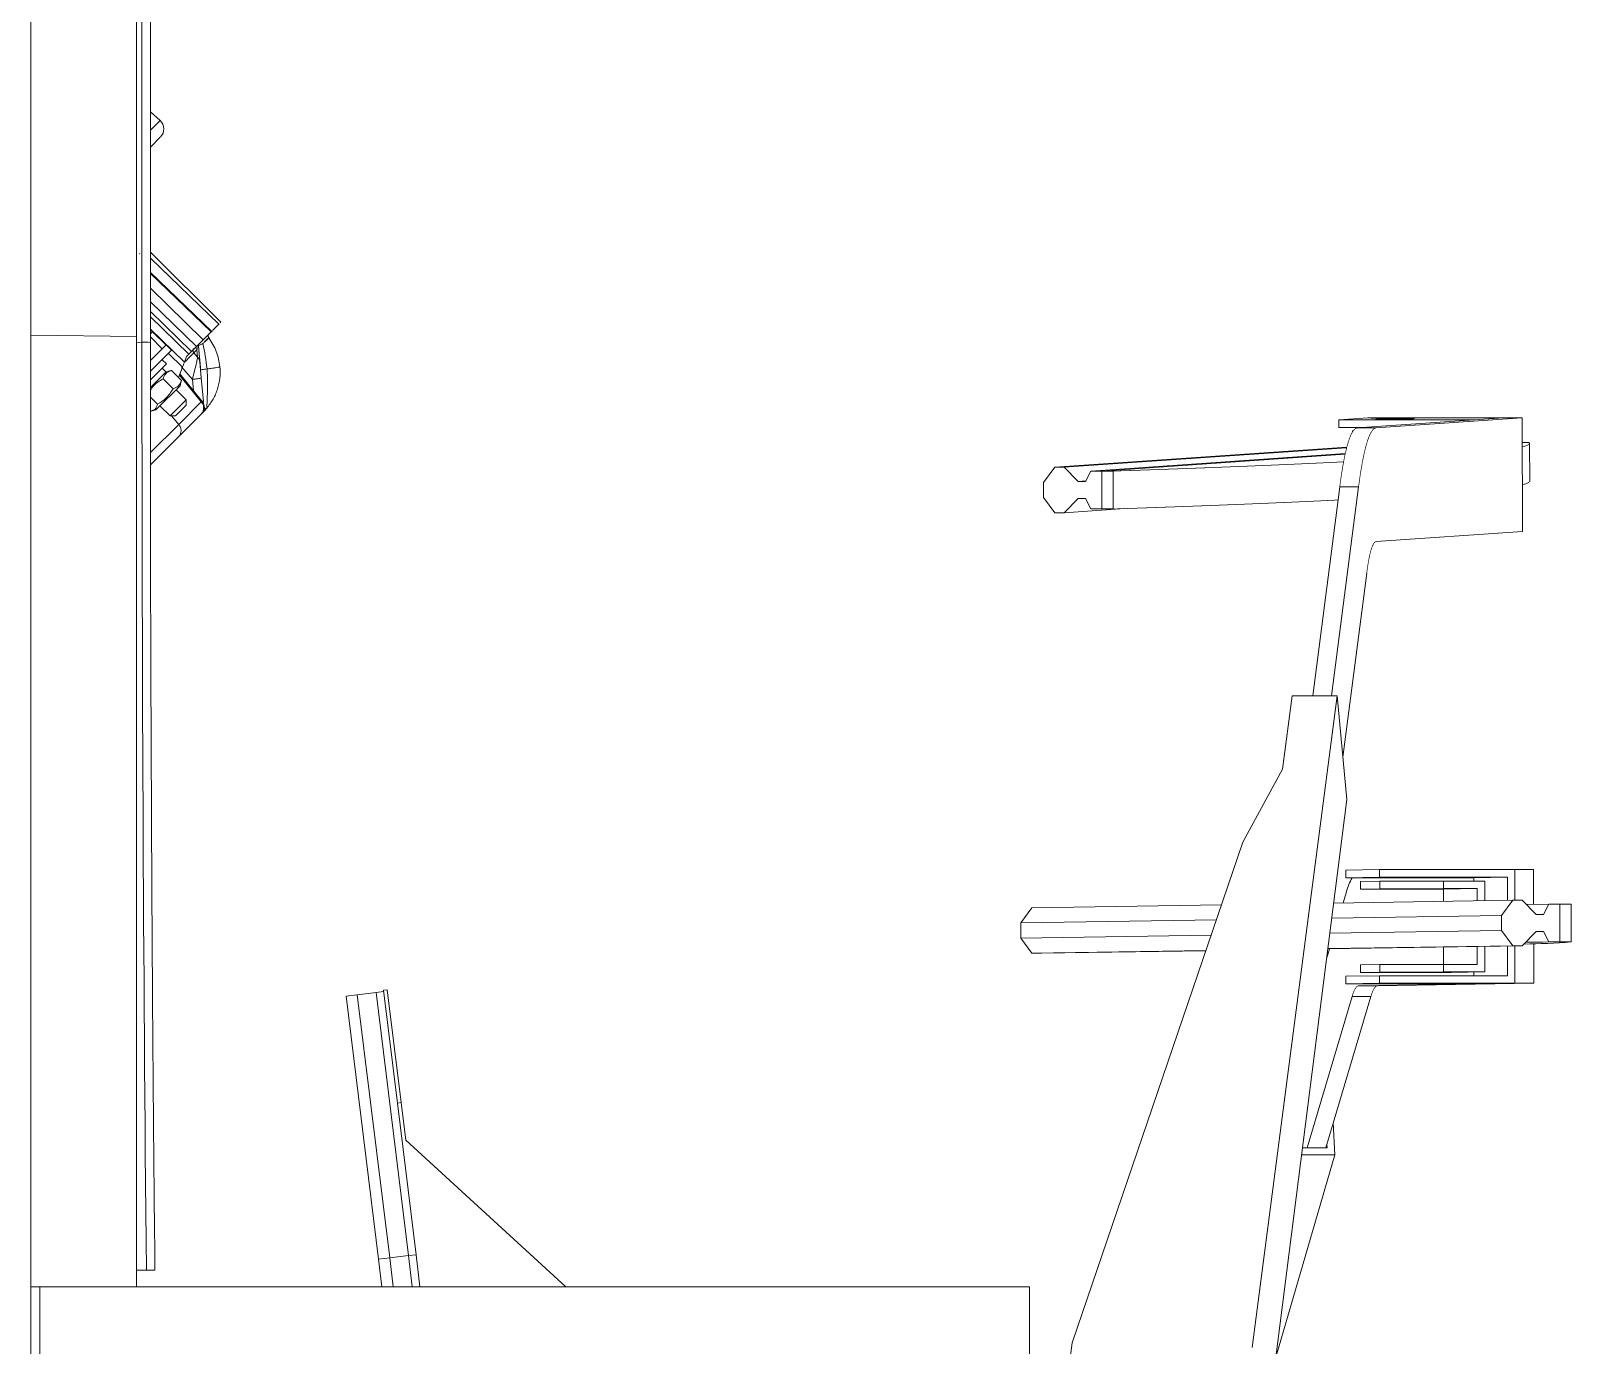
# Model space of a CAD drawing. Header units: millimetres. Extents: x -16985 to -606, y 2122 to 9380.
# Drawn here: x -7392.4 to -6986, y 5810.8 to 6157.6 of the extents above; entities that cross this region are included whole.
import ezdxf

# ---------------------------------------------------------------- set-up
doc = ezdxf.new("R2010")
doc.units = ezdxf.units.MM
doc.linetypes.add('K5LT32768', pattern=[0])
doc.linetypes.add('K5LT_THIN', pattern=[0])

msp = doc.modelspace()

# ---------------------------------------------------------------- linework, layer by layer
at = {"color": 7, "linetype": 'K5LT_THIN', "lineweight": 18}
for p, q in [((-7364.4572185063, 6076.9933748157), (-7364.4572185063, 6967.1922746922)), ((-7362.9282289463, 6967.3501385162), (-7363.0363685773, 6075.5070660328)), ((-7360.8168711293, 6075.3799201872), (-7360.7086882946, 6967.5792997768)), ((-7392.3542085711, 5802.5397469432), (-7392.3542085711, 6964.1691766822)), ((-7358.2454088278, 6133.9603170622), (-7360.8094880759, 6136.2690223186)), ((-7358.3039446055, 6133.9017812551), (-7358.2882445069, 6133.9174813743)), ((-7358.183588712416, 6129.55745383356), (-7360.810620419479, 6126.930422126501)), ((-7363.573701927, 6098.8359368301), (-7363.6949375901, 6098.8003451016)), ((-7360.511619729, 6098.936757193213), (-7360.814033142843, 6098.785202272336)), ((-7342.2465131537, 6080.7235482356), (-7360.4866615303, 6098.9636966121)), ((-7344.5483122273, 6078.1919723381), (-7360.8146330374, 6093.8377860018)), ((-7344.4192407519, 6078.5508206374), (-7342.7536675445, 6080.2163938448)), ((-7342.6174083263, 6080.1344764051), (-7342.7412971668, 6080.2539902309)), ((-7342.370113739, 6080.5999476503), (-7342.2465131537, 6080.7235482356)), ((-7364.4572185063, 6076.9933748157), (-7364.4572185063, 5826.1868339749)), ((-7363.0363686482, 6075.5054288054), (-7363.0363685773, 6075.5070660328)), ((-7360.8166891698, 6076.8805667688), (-7357.6603772433, 6073.7242548423)), ((-7360.8165971942, 6077.6391027033), (-7360.2202563846, 6078.2354435129)), ((-7360.2716098819, 6078.1840900156), (-7360.8164650463, 6078.72894518)), ((-7356.6847224787, 6074.6999096069), (-7360.2202563846, 6078.2354435129)), ((-7348.682084532466, 6074.287976856833), (-7346.859505012741, 6076.110556376559)), ((-7346.8595050127, 6076.1105563766), (-7344.7776306334, 6078.1924307559)), ((-7345.5679731582, 6077.2179396866), (-7345.5704490887, 6077.339732183)), ((-7345.5397005632, 6076.9674419361), (-7345.5702621916, 6077.3398388963)), ((-7345.5416606009, 6077.4456616992), (-7345.5217667558, 6077.5192667824)), ((-7345.521539457, 6076.9676184976), (-7345.3712321868, 6076.6707517048)), ((-7345.4247799132, 6076.6279917768), (-7345.3846078585, 6076.6600707714)), ((-7344.548169186, 6078.1921159798), (-7344.6652912105, 6078.3047701788)), ((-7356.6551805271, 6074.7294515585), (-7360.7840513916, 6070.600580694)), ((-7360.7840513916, 6070.600580694), (-7357.6603772433, 6073.7242548423)), ((-7355.2409669647, 6073.3152379962), (-7360.6535646675, 6067.9026402934)), ((-7356.6551805271, 6074.7294515585), (-7355.2409669647, 6073.3152379962)), ((-7351.321617606, 6071.6484437833), (-7351.830117633, 6070.1962452336)), ((-7351.321617606, 6071.6484437833), (-7350.6878228194, 6072.2822385699)), ((-7350.687822819364, 6072.282238569936), (-7349.983170410553, 6072.986890978748)), ((-7349.9831704105, 6072.9868909788), (-7348.6820845325, 6074.2879768568)), ((-7348.526943692927, 6073.435003680108), (-7349.325433794877, 6072.636513578157)), ((-7348.363969136, 6071.5271540911), (-7349.32543402, 6072.6365133392)), ((-7348.3639691433, 6071.527154085), (-7348.5269437096, 6073.4350036718)), ((-7348.1482068062, 6074.4979196156), (-7348.1509017156, 6074.8092071457)), ((-7347.7545613134, 6070.1768356422), (-7348.1490330071, 6074.5968043011)), ((-7348.1490327899, 6074.5968035891), (-7348.0817327086, 6074.5919880988)), ((-7348.1418071773, 6074.5925404722), (-7348.0256395861, 6073.3698966403)), ((-7346.9622460756, 6075.0873072928), (-7346.8276993, 6075.2250723677)), ((-7356.6557160169, 6067.6578482569), (-7360.7944511102, 6063.5191131636)), ((-7360.7905206394, 6065.5029426217), (-7356.5850053388, 6069.7084579223)), ((-7360.7855271464, 6067.7706778145), (-7360.6535646675, 6067.9026402934)), ((-7356.5850053388, 6069.7084579223), (-7357.7163761887, 6070.8398287722)), ((-7356.691071356, 6067.6224929178), (-7357.6810208496, 6068.6124424114)), ((-7355.4238747338, 6067.9879191339), (-7356.6557160169, 6067.6578482569)), ((-7355.4166198033, 6067.9511261916), (-7355.2414557191, 6068.0322979609)), ((-7352.6043110557, 6065.3951532698), (-7355.2414557191, 6068.0322979609)), ((-7353.3955729232, 6066.1864151415), (-7352.3133199572, 6068.8920996726)), ((-7347.384423061783, 6066.029517856221), (-7347.754561313376, 6070.176835642173)), ((-7342.4516328992, 6069.031030888), (-7342.5438654519, 6068.9808324835)), ((-7358.9995452048, 6057.9601085446), (-7352.9787607547, 6063.9808929947)), ((-7354.8364287226, 6063.1630356205), (-7357.4735733911, 6065.800180289)), ((-7347.1023619458, 6059.8342295421), (-7353.0377897135, 6067.0808903907)), ((-7352.9787607547, 6063.9808929947), (-7352.6486898777, 6065.2127342778)), ((-7352.6854828138, 6065.2199892024), (-7352.6043110606, 6065.3951532471)), ((-7346.8316182888, 6059.8354618312), (-7347.3844230618, 6066.0295178563)), ((-7358.9127641995, 6059.086700126), (-7360.789077257, 6060.9630131224)), ((-7355.5950558451, 6055.9905863673), (-7351.352415158, 6060.2332270544)), ((-7351.352415158, 6060.2332270544), (-7354.0394209265, 6062.9202328229)), ((-7353.34061499386, 6053.764955125949), (-7347.368224909624, 6059.737345210187)), ((-7351.352415158, 6058.819013492), (-7351.352415158, 6060.2332270544)), ((-7346.8316182877, 6059.8354618313), (-7346.9061006519, 6059.8006308703)), ((-7346.8212872498, 6059.353283817), (-7346.8662622835, 6059.8034219489)), ((-7360.5745630685, 6057.2868610869), (-7359.3427217854, 6057.6169319639)), ((-7359.3427217854, 6057.6169319639), (-7358.9995452048, 6057.9601085446)), ((-7358.2820616136, 6058.6775921357), (-7355.5950558451, 6055.9905863673)), ((-7355.5950558451, 6055.9905863673), (-7354.1808422828, 6055.9905863673)), ((-7354.1808422828, 6055.9905863673), (-7351.352415158, 6058.819013492)), ((-7353.342391714197, 6050.535786583264), (-7347.420641700903, 6056.457536596559)), ((-7347.0880138875, 6056.8743049305), (-7347.4293114994, 6056.4488668819)), ((-7347.0822422114, 6056.7959360861), (-7346.7857680952, 6057.0924102023)), ((-7346.7857680986, 6057.0924102058), (-7346.6033708515, 6057.2779995409)), ((-7346.7069757364, 6058.4388696248), (-7346.3087614804, 6057.9040995588)), ((-7346.6033708572, 6057.2779995464), (-7345.92724894, 6058.026835748)), ((-7346.6033708377, 6057.2779995552), (-7346.2245268202, 6057.8891641034)), ((-7039.6240943121, 6055.4940271326), (-7047.3077372749, 6054.9641950294)), ((-7003.841639685, 6055.4940271326), (-7042.4575972534, 6052.831231098)), ((-7039.6240943121, 6055.4940271326), (-7003.841639685, 6055.4940271326)), ((-6998.8718543201, 6055.4940271326), (-7037.4878118885, 6052.831231098)), ((-7003.841639685, 6055.4940271326), (-7011.5252826478, 6054.9641950294)), ((-7003.841639685, 6055.4940271326), (-6998.8718543201, 6055.4940271326)), ((-6998.846928867, 6025.4948864981), (-6998.8718543201, 6055.4940271326)), ((-7047.3077372749, 6054.9641950294), (-7047.3060755781, 6052.9642523205)), ((-7047.3077372749, 6054.9641950294), (-7011.5252826478, 6054.9641950294)), ((-7047.3060755781, 6052.9642523205), (-7040.528519015, 6052.9642523205)), ((-7043.4786173561, 6052.0910709927), (-7043.6708356631, 6052.0778164167)), ((-7043.6708356631, 6052.0778164167), (-7043.4892297806, 6052.0762617969)), ((-7043.6706048708, 6051.8000453201), (-7043.6708356631, 6052.0778164167)), ((-7037.4878118885, 6052.831231098), (-7042.4575972534, 6052.831231098)), ((-7360.796369939702, 6043.081808357758), (-7353.342391714199, 6050.535786583261)), ((-7045.1679393751, 6047.756428415), (-7122.1965719293, 6042.4448538684)), ((-7045.2130728747, 6047.5819683185), (-7119.7116792469, 6042.4448538684)), ((-6998.8664701728, 6049.0139125585), (-6997.0230784092, 6049.0139125585)), ((-6996.9206146811, 6038.8004579069), (-6996.9289231654, 6048.8001714517)), ((-7045.5722167344, 6046.0717746291), (-7112.6715616613, 6041.4448825139)), ((-7109.7712776687, 6041.4448825139), (-7045.6167965242, 6045.8687090548)), ((-7125.1751197545, 6038.4449684504), (-7122.1965719293, 6042.4448538684)), ((-7122.1965719293, 6042.4448538684), (-7119.7116792469, 6042.4448538684)), ((-7119.7116792469, 6042.4448538684), (-7116.0493256312, 6038.6949612891)), ((-7114.0824459552, 6038.6949612891), (-7112.6715616613, 6041.4448825139)), ((-7112.6715616613, 6041.4448825139), (-7109.7712776687, 6041.4448825139)), ((-7106.7894064497, 6041.4448825139), (-7109.7712776687, 6041.4448825139)), ((-7109.7629691843, 6031.4451689691), (-7109.7712776687, 6041.4448825139)), ((-7106.7810979654, 6031.4451689691), (-7106.7894064497, 6041.4448825139)), ((-7125.1717963608, 6034.4450830325), (-7125.1751197545, 6038.4449684504)), ((-7114.0103081047, 6038.8355634682), (-7116.0493256312, 6038.6949612891)), ((-7116.0493256312, 6038.6949612891), (-7114.0824459552, 6038.6949612891)), ((-7047.0311307645, 6037.3083123988), (-7054.1396045618, 5982.1290945349)), ((-7042.0613453996, 6037.3083123988), (-7049.1698191969, 5982.1290945349)), ((-7047.0311307645, 6037.3083123988), (-7042.0613453996, 6037.3083123988)), ((-7122.1866017481, 6030.4451976146), (-7125.1717963608, 6034.4450830325)), ((-7116.0455868132, 6034.1950901939), (-7119.7017090656, 6030.4451976146)), ((-7103.6884889958, 6031.5494027564), (-7119.7017090656, 6030.4451976146)), ((-7114.0787071372, 6034.1950901939), (-7116.0455868132, 6034.1950901939)), ((-7112.663253177, 6031.4451689691), (-7114.0787071372, 6034.1950901939)), ((-7109.7629691843, 6031.4451689691), (-7112.663253177, 6031.4451689691)), ((-7106.7810979654, 6031.4451689691), (-7109.7629691843, 6031.4451689691)), ((-7119.7017090656, 6030.4451976146), (-7122.1866017481, 6030.4451976146)), ((-7037.4628864355, 6022.8320904635), (-6998.846928867, 6025.4948864981)), ((-7046.1764822529, 5965.9510713891), (-7039.9255583261, 6014.4735957794)), ((-7070.1050973127, 5810.106729783), (-7047.6896524527, 5982.1290945349)), ((-7059.6171373284, 5982.1290945349), (-7062.1357266385, 5962.8007389448)), ((-7059.6171373284, 5982.1290945349), (-7047.6896524527, 5982.1290945349)), ((-7047.6896524527, 5982.1290945349), (-7045.1267079645, 5954.7274345915)), ((-7062.1357266385, 5962.8007389448), (-7072.6059725325, 5943.4723833547)), ((-7045.1267079645, 5954.7274345915), (-7067.3279384862, 5780.4148023459)), ((-7072.6059725325, 5943.4723833547), (-7117.6471308615, 5811.3952868223)), ((-7036.5395786893, 5936.2559198723), (-7045.4209004623, 5936.1161003759)), ((-7045.4209004623, 5936.1161003759), (-7045.4203936115, 5934.1161043656)), ((-7036.5390718385, 5934.255923862), (-7045.4203936115, 5934.1161043656)), ((-7045.4203936115, 5934.1161043656), (-7011.6951629092, 5934.1161043656)), ((-7036.5395786893, 5936.2559198723), (-7000.8305108867, 5936.2559198723)), ((-7036.5390718385, 5934.255923862), (-7036.5395786893, 5936.2559198723)), ((-7036.5390718385, 5934.255923862), (-7002.8138411361, 5934.255923862)), ((-7036.4581216929, 5933.2259645362), (-7019.6762030619, 5933.2559258568)), ((-7019.6762030619, 5933.2559258568), (-7019.6756962111, 5931.2559298465)), ((-7019.6762030619, 5933.2559258568), (-7008.7650990111, 5933.2559258568)), ((-7002.8138411361, 5934.255923862), (-7011.6951629092, 5934.1161043656)), ((-7011.6951629092, 5934.1161043656), (-7011.6949449177, 5933.2559258568)), ((-7008.7650990111, 5933.2559258568), (-7008.7637842462, 5928.0679597436)), ((-7002.8122966905, 5928.1616545803), (-7002.8138411361, 5934.255923862)), ((-7000.8284654404, 5928.1847387663), (-7000.8305108867, 5936.2559198723)), ((-7000.8305108867, 5936.2559198723), (-6995.8709181364, 5936.2559198723)), ((-6995.8686031961, 5927.1213352637), (-6995.8709181364, 5936.2559198723)), ((-7045.2643457377, 5930.3891989356), (-7046.1291894018, 5927.4797126037)), ((-7041.5331627061, 5933.1460676811), (-7036.4581216929, 5933.2259645362)), ((-7041.5331627061, 5933.1460676811), (-7041.5326558553, 5931.1460716708)), ((-7041.5326558553, 5931.1460716708), (-7036.4576148421, 5931.2259685259)), ((-7028.5570179842, 5931.1161103501), (-7041.5326558553, 5931.1460716708)), ((-7036.4576148421, 5931.2259685259), (-7036.4581216929, 5933.2259645362)), ((-7036.4576148421, 5931.2259685259), (-7019.6756962111, 5931.2559298465)), ((-7028.5570179842, 5931.1161103501), (-7019.6297510336, 5931.1161103501)), ((-7019.6756962111, 5931.2559298465), (-7010.7484292605, 5931.2559298465)), ((-7019.6297510336, 5931.1161103501), (-7010.7484292605, 5931.2559298465)), ((-7019.6289352045, 5927.896908635), (-7019.6297510336, 5931.1161103501)), ((-7010.7484292605, 5931.2559298465), (-7010.7476134314, 5928.0367281314)), ((-7131.1967585624, 5922.1873253685), (-7128.2220166137, 5926.1873173892)), ((-7128.2220166137, 5926.1873173892), (-7078.2321730734, 5926.9743122675)), ((-7048.6020571477, 5927.4407820108), (-7001.3459912842, 5928.1847387663)), ((-7004.3207332328, 5924.1847467456), (-7001.3459912842, 5928.1847387663)), ((-7001.3459912842, 5928.1847387663), (-6998.866194909, 5928.1847387663)), ((-6998.866194909, 5928.1847387663), (-6995.213511421, 5924.4347462469)), ((-6997.8007570391, 5927.0909171814), (-6991.8410917354, 5927.1847407611)), ((-6993.2506656509, 5924.4347462469), (-6991.8410917354, 5927.1847407611)), ((-6991.8410917354, 5927.1847407611), (-6988.9467559829, 5927.1847407611)), ((-6988.944221729, 5917.1847607096), (-6988.9467559829, 5927.1847407611)), ((-6985.9710003327, 5927.1847407611), (-6988.9467559829, 5927.1847407611)), ((-6985.9684660788, 5917.1847607096), (-6985.9710003327, 5927.1847407611)), ((-7131.1967585624, 5922.1873253685), (-7079.5875633491, 5922.9998138549)), ((-7131.1957448608, 5918.1873333479), (-7131.1967585624, 5922.1873253685)), ((-7049.1065607845, 5923.4796791877), (-7004.3207332328, 5924.1847467456)), ((-7004.3197195312, 5920.184754725), (-7004.3207332328, 5924.1847467456)), ((-6995.213511421, 5924.4347462469), (-6993.2506656509, 5924.4347462469)), ((-7131.1957448608, 5918.1873333479), (-7080.9590159098, 5918.9782149669)), ((-7128.218975509, 5914.1873413273), (-7131.1957448608, 5918.1873333479)), ((-7049.6170431281, 5919.471634636), (-7004.3197195312, 5920.184754725)), ((-7001.3429501795, 5916.1847627044), (-7004.3197195312, 5920.184754725)), ((-6995.2123710067, 5919.9347552237), (-6998.8631538043, 5916.1847627044)), ((-6988.944221729, 5917.1847607096), (-6998.0288481277, 5917.0417405691)), ((-6997.9837973363, 5917.088015612), (-6991.8385574815, 5917.1847607096)), ((-6995.24292301, 5919.9033729723), (-6993.2495252366, 5919.9347552237)), ((-6993.2495252366, 5919.9347552237), (-6995.2123710067, 5919.9347552237)), ((-6991.8385574815, 5917.1847607096), (-6993.2495252366, 5919.9347552237)), ((-6988.944221729, 5917.1847607096), (-6991.8385574815, 5917.1847607096)), ((-6985.9684660788, 5917.1847607096), (-6988.944221729, 5917.1847607096)), ((-7128.218975509, 5914.1873413273), (-7082.3465307555, 5914.9095156036)), ((-7125.7391791339, 5914.1873413273), (-7128.218975509, 5914.1873413273)), ((-7125.7391791339, 5914.1873413273), (-7082.359915993, 5914.8702652075)), ((-7049.7246215974, 5915.3840457622), (-7050.4473126403, 5912.9527858722)), ((-7050.1384864344, 5915.3775302486), (-6998.8631538043, 5916.1847627044)), ((-7050.1335041786, 5915.4166483558), (-7001.3429501795, 5916.1847627044)), ((-7019.6247179596, 5911.2559697435), (-7019.6258842062, 5915.8578930579)), ((-7010.7445624331, 5915.9977125543), (-7010.7433607527, 5911.2559697435)), ((-7008.7607332479, 5916.0289441665), (-7008.7590168018, 5909.2559737332)), ((-7002.8072520759, 5908.255975728), (-7002.8092456921, 5916.1226390032)), ((-6998.8631538043, 5916.1847627044), (-7001.3429501795, 5916.1847627044)), ((-7000.822908125, 5906.2559797177), (-7000.8254165069, 5916.1538706154)), ((-6995.8633153747, 5906.2559797177), (-6995.8659591313, 5916.6880493723)), ((-7036.4525463343, 5911.2260084228), (-7041.5275873475, 5911.1461115677)), ((-7041.5275873475, 5911.1461115677), (-7041.5270804967, 5909.1461155574)), ((-7036.4520394835, 5909.2260124125), (-7041.5270804967, 5909.1461155574)), ((-7041.5270804967, 5909.1461155574), (-7028.5514426256, 5909.1161542368)), ((-7019.6706277033, 5911.2559697435), (-7036.4525463343, 5911.2260084228)), ((-7036.4520394835, 5909.2260124125), (-7036.4525463343, 5911.2260084228)), ((-7019.6701208525, 5909.2559737332), (-7036.4520394835, 5909.2260124125)), ((-7028.5514426256, 5909.1161542368), (-7017.6403385748, 5909.1161542368)), ((-7019.6706277033, 5911.2559697435), (-7019.6701208525, 5909.2559737332)), ((-7019.6706277033, 5911.2559697435), (-7010.7433607527, 5911.2559697435)), ((-7019.6701208525, 5909.2559737332), (-7008.7590168018, 5909.2559737332)), ((-7008.7590168018, 5909.2559737332), (-7017.6403385748, 5909.1161542368)), ((-7011.6888510191, 5909.2098490734), (-7011.6886092829, 5908.255975728)), ((-7045.4138045514, 5908.1161562316), (-7036.5324827783, 5908.255975728)), ((-7045.4138045514, 5908.1161562316), (-7045.4132977006, 5906.1161602213)), ((-7045.4132977006, 5906.1161602213), (-7036.5319759275, 5906.2559797177)), ((-7045.4132977006, 5906.1161602213), (-7009.7042298981, 5906.1161602213)), ((-7042.0357156557, 5905.607162555), (-7000.822908125, 5906.2559797177)), ((-7042.0357156557, 5905.607162555), (-7037.0761229053, 5905.607162555)), ((-7037.0761229053, 5905.607162555), (-6995.8633153747, 5906.2559797177)), ((-7036.5319759275, 5906.2559797177), (-7036.5324827783, 5908.255975728)), ((-7036.5324827783, 5908.255975728), (-7002.8072520759, 5908.255975728)), ((-7036.5319759275, 5906.2559797177), (-7000.822908125, 5906.2559797177)), ((-7009.7042298981, 5906.1161602213), (-7000.822908125, 5906.2559797177)), ((-7000.822908125, 5906.2559797177), (-6995.8633153747, 5906.2559797177)), ((-7309.1915782599, 5902.8972775531), (-7306.2139607946, 5903.2630564891)), ((-7300.6567368251, 5833.4195400001), (-7309.1915782599, 5902.8972775531)), ((-7306.2139607946, 5903.2630564891), (-7301.251265019, 5903.8726880492)), ((-7297.6791193597, 5833.7853189361), (-7306.2139607946, 5903.2630564891)), ((-7299.2661867088, 5904.1165406732), (-7301.251265019, 5903.8726880492)), ((-7292.7164235842, 5834.3949504962), (-7301.251265019, 5903.8726880492)), ((-7299.3028471587, 5904.4149744685), (-7298.3103080036, 5904.5369007806)), ((-7295.6450579724, 5874.6388012315), (-7299.3028471587, 5904.4149744685)), ((-7298.3103080036, 5904.5369007806), (-7294.6525188173, 5874.7607275436)), ((-7055.64946663, 5862.8332918908), (-7043.770114982, 5902.7975220613)), ((-7050.6898738797, 5862.8332918908), (-7038.8105222317, 5902.7975220613)), ((-7038.8105222317, 5902.7975220613), (-7043.770114982, 5902.7975220613)), ((-7294.6525188173, 5874.7607275436), (-7295.6450579724, 5874.6388012315)), ((-7295.6450579724, 5874.6388012315), (-7290.7313452739, 5834.6388031202)), ((-7293.4415485082, 5864.9028434853), (-7294.6525188173, 5874.7607275436)), ((-7048.7383882357, 5869.3984331341), (-7048.2832352151, 5860.993817565)), ((-7251.2195231735, 5826.1868339749), (-7293.4415485082, 5864.9028434853)), ((-7048.2832352151, 5860.993817565), (-7063.8311851517, 5807.8695093028)), ((-7057.0650374615, 5860.993817565), (-7048.2832352151, 5860.993817565)), ((-7056.8307538469, 5862.8332918908), (-7050.3666892803, 5862.8332918908)), ((-7050.4164953908, 5863.7529852525), (-7050.3666892803, 5862.8332918908)), ((-7300.6567368251, 5833.4195400001), (-7297.6791193597, 5833.7853189361)), ((-7299.7682507971, 5826.1868339749), (-7300.6567368251, 5833.4195400001)), ((-7297.6791193597, 5833.7853189361), (-7292.7164235842, 5834.3949504962)), ((-7296.7457000146, 5826.1868339749), (-7297.6791193597, 5833.7853189361)), ((-7290.7313452739, 5834.6388031202), (-7292.7164235842, 5834.3949504962)), ((-7291.708115377, 5826.1868339749), (-7292.7164235842, 5834.3949504962)), ((-7290.7313452739, 5834.6388031202), (-7289.693081522, 5826.1868339749)), ((-7361.865581019, 5830.5982638811), (-7364.4572185063, 5830.5465005322)), ((-7364.4572185063, 5830.4844438541), (-7359.749563848, 5830.5784708821)), ((-7361.865581019, 5830.5982638811), (-7361.8655189673, 5830.6282133565)), ((-7361.865581019, 5830.5982638811), (-7361.7796786661, 5830.5981394483)), ((-7361.8649879399, 5830.6282070971), (-7361.8655189673, 5830.6282133565)), ((-7386.000004023, 5826.1868339749), (-7392.3542085711, 5826.1868339749)), ((-7389.946834144409, 5826.186833974923), (-7128.86561054109, 5826.186833974923)), ((-7128.8656105411, 5794.6868339749), (-7128.8656105411, 5826.1868339749)), ((-7119.3261904016, 5798.5097164289), (-7117.6471308615, 5811.3952868223))]:
    msp.add_line(p, q, dxfattribs=at)
at = {"color": 8, "linetype": 'K5LT32768', "lineweight": 15, "true_color": 0x808080}
for p, q in [((-7360.810078992628, 6131.395647152075), (-7358.300880198209, 6133.904845644477)), ((-7358.2968559079, 6133.9387138256), (-7358.2811521777, 6133.9245737127)), ((-7342.7536675554, 6080.2163938335), (-7360.8141721466, 6097.6388181969)), ((-7344.7776306334, 6078.1924307559), (-7360.8146597247, 6093.6176920723)), ((-7346.8595050127, 6076.1105563766), (-7360.8151371038, 6089.6806780375)), ((-7348.6820845324, 6074.2879768569), (-7360.8155729395, 6086.0862777744)), ((-7350.6878228194, 6072.2822385699), (-7360.8160514643, 6082.1398150582)), ((-7349.9831704106, 6072.9868909788), (-7360.8158828389, 6083.5304932195)), ((-7364.4572185063, 6076.9933748157), (-7392.3542085711, 6077.3199969286)), ((-7363.0363685773, 6075.5070660328), (-7364.4572185063, 6075.2763826231)), ((-7351.830117633, 6070.1962452336), (-7360.8164450164, 6078.8941342965)), ((-7352.3133199572, 6068.8920996726), (-7356.0483420839, 6072.507862877)), ((-7352.5679184566, 6068.9404926736), (-7349.7204546835, 6065.6532110723)), ((-7347.3682251006, 6059.737344904), (-7353.1499570834, 6066.8004665686)), ((-7349.4577798863, 6062.7099978338), (-7349.7204546835, 6065.6532110723)), ((-7353.340614758, 6053.7649553704), (-7355.2355425777, 6055.9905863673)), ((-7360.796719188626, 6046.30885093118), (-7353.340614993859, 6053.764955125947)), ((-7389.9468341444, 5794.6868339749), (-7389.9468341444, 5826.1868339749))]:
    msp.add_line(p, q, dxfattribs=at)
at = {"color": 7, "linetype": 'K5LT_THIN', "const_width": 0.18}
for points in [[(-7342.6174994457, 6080.1343886662), (-7351.089825766, 6088.3075229661), (-7360.8141661292, 6097.6884446841)], [(-7042.4575972534, 6052.831231098), (-7043.0103286572, 6052.597652613), (-7043.5594110759, 6051.9745724463), (-7044.1015422634, 6050.9657378755), (-7044.6334617788, 6049.5772161502), (-7045.1519705956, 6047.8173580036), (-7045.6539503408, 6045.6967474295), (-7046.1363820492, 6043.2281380296), (-7046.5963643196, 6040.4263763111), (-7047.0311307645, 6037.3083123988)], [(-7042.0613453996, 6037.3083123988), (-7041.6265789547, 6040.4263763111), (-7041.1665966843, 6043.2281380296), (-7040.684164976, 6045.6967474295), (-7040.1821852308, 6047.8173580036), (-7039.6636764139, 6049.5772161502), (-7039.1317568985, 6050.9657378755), (-7038.589625711, 6051.9745724463), (-7038.0405432923, 6052.597652613), (-7037.4878118885, 6052.831231098)], [(-6997.0230784092, 6049.0139125585), (-6996.9446938268, 6048.7123645506), (-6997.2402959268, 6048.4105134475), (-6997.9098589851, 6048.1083855171), (-6998.8654846994, 6047.8278416334)], [(-7046.0160363154, 6043.8864011922), (-7046.4578514016, 6043.8642806908), (-7052.711642388, 6043.561163402), (-7059.3345670991, 6043.2581912865), (-7066.3260491938, 6042.9553907095), (-7073.6854802587, 6042.6527880214), (-7081.4122198606, 6042.3504095553), (-7089.5055956022, 6042.0482816248), (-7097.9649031808, 6041.7464305218), (-7106.7894064497, 6041.4448825139)], [(-6996.9206146811, 6038.8004579069), (-6996.9363853425, 6038.7126510058), (-6997.2319874424, 6038.4107999027), (-6997.9015505008, 6038.1086719722), (-6998.8571762151, 6037.8281280886)], [(-7047.4813780698, 6033.8132873262), (-7052.7033339037, 6033.5614498572), (-7059.3262586147, 6033.2584777417), (-7066.3177407095, 6032.9556771647), (-7073.6771717744, 6032.6530744766), (-7081.4039113763, 6032.3506960105), (-7089.4972871178, 6032.04856808), (-7097.9565946965, 6031.746716977), (-7106.7810979654, 6031.4451689691)], [(-7037.4628864355, 6022.8320904635), (-7037.7976125832, 6022.6758197567), (-7038.1295699487, 6022.254374861), (-7038.4562321362, 6021.5709632267), (-7038.775113049, 6020.6307860289), (-7039.0837858109, 6019.4409985838), (-7039.3799012357, 6018.0106558922), (-7039.6612057064, 6016.3506437258), (-7039.9255583261, 6014.4735957794)], [(-7043.770114982, 5902.7975220613), (-7043.563069709, 5903.4461604621), (-7043.3521572608, 5904.0121326046), (-7043.1379085728, 5904.4940137532), (-7042.9208629784, 5904.8905908563), (-7042.7015668521, 5905.2008656003), (-7042.4805722335, 5905.4240569229), (-7042.2584354378, 5905.559602979), (-7042.0357156557, 5905.607162555)], [(-7037.0761229053, 5905.607162555), (-7037.2988426875, 5905.559602979), (-7037.5209794831, 5905.4240569229), (-7037.7419741018, 5905.2008656003), (-7037.9612702281, 5904.8905908563), (-7038.1783158224, 5904.4940137532), (-7038.3925645105, 5904.0121326046), (-7038.6034769586, 5903.4461604621), (-7038.8105222317, 5902.7975220613)]]:
    msp.add_lwpolyline(points, dxfattribs=at)
for points in [[(-7031.9835563506, 6055.2669562312), (-7030.6630764718, 6055.2655528304), (-7029.4812348769, 6055.2614467117), (-7028.5256833503, 6055.2549424073), (-7027.8672907774, 6055.2465223115), (-7027.5548871235, 6055.2368109044), (-7027.6116419383, 6055.2265284366), (-7028.033345977, 6055.2164375118), (-7028.78872338, 6055.2072865276), (-7029.8217512611, 6055.1997541707), (-7031.0558146681, 6055.1943990815), (-7032.3993887636, 6055.1916184226), (-7033.7528268033, 6055.1916184226), (-7035.0157504795, 6055.1943990815), (-7036.0944945205, 6055.1997541707), (-7036.9090534157, 6055.2072865276), (-7037.3990150583, 6055.2164375118), (-7037.5280412346, 6055.2265284366), (-7037.2865626634, 6055.2368109044), (-7036.6924887056, 6055.2465223115), (-7035.7898791091, 6055.2549424073), (-7034.6456762983, 6055.2614467117), (-7033.3447405614, 6055.2655528304)], [(-7030.7030088009, 5934.1760270069), (-7029.3414021546, 5934.1763973559), (-7028.0337305725, 5934.1774809358), (-7026.8769780736, 5934.1791973826), (-7025.9569356988, 5934.1814193951), (-7025.3418387823, 5934.1839821768), (-7025.0773062485, 5934.186695658), (-7025.1829572652, 5934.1893585922), (-7025.6509561798, 5934.1917734818), (-7026.4465936539, 5934.1937612253), (-7027.5108608957, 5934.1951744011), (-7028.7648260726, 5934.1959082002), (-7030.115488324, 5934.1959082002), (-7031.4626752096, 5934.1951744011), (-7032.7064720409, 5934.1937612253), (-7033.7546320971, 5934.1917734818), (-7034.5294181417, 5934.1893585922), (-7034.9733678383, 5934.186695658), (-7035.0535554688, 5934.1839821768), (-7034.7640338835, 5934.1814193951), (-7034.1262755738, 5934.1791973826), (-7033.1875801561, 5934.1774809358), (-7032.0175663752, 5934.1763973559)], [(-7029.4334882714, 5931.1960072052), (-7028.1189306971, 5931.1956368562), (-7026.9489169162, 5931.1945532762), (-7026.0102214985, 5931.1928368295), (-7025.3724631888, 5931.190614817), (-7025.0829416035, 5931.1880520353), (-7025.163129234, 5931.185338554), (-7025.6070789306, 5931.1826756198), (-7026.3818649752, 5931.1802607303), (-7027.4300250314, 5931.1782729867), (-7028.6738218627, 5931.176859811), (-7030.0210087483, 5931.1761260119), (-7031.3716709997, 5931.1761260119), (-7032.6256361766, 5931.176859811), (-7033.6899034184, 5931.1782729867), (-7034.4855408925, 5931.1802607303), (-7034.9535398071, 5931.1826756198), (-7035.0591908238, 5931.185338554), (-7034.79465829, 5931.1880520353), (-7034.1795613735, 5931.190614817), (-7033.2595189988, 5931.1928368295), (-7032.1027664998, 5931.1945532762), (-7030.7950949177, 5931.1956368562)], [(-7030.6966731661, 5909.1760768781), (-7029.3350665199, 5909.1764472271), (-7028.0273949377, 5909.177530807), (-7026.8706424388, 5909.1792472538), (-7025.950600064, 5909.1814692663), (-7025.3355031475, 5909.184032048), (-7025.0709706137, 5909.1867455292), (-7025.1766216304, 5909.1894084634), (-7025.6446205451, 5909.191823353), (-7026.4402580191, 5909.1938110965), (-7027.5045252609, 5909.1952242723), (-7028.7584904379, 5909.1959580714), (-7030.1091526893, 5909.1959580714), (-7031.4563395748, 5909.1952242723), (-7032.7001364061, 5909.1938110965), (-7033.7482964623, 5909.191823353), (-7034.523082507, 5909.1894084634), (-7034.9670322036, 5909.1867455292), (-7035.047219834, 5909.184032048), (-7034.7576982487, 5909.1814692663), (-7034.119939939, 5909.1792472538), (-7033.1812445213, 5909.177530807), (-7032.0112307405, 5909.1764472271)], [(-7029.4271526367, 5906.1960570764), (-7028.1125950623, 5906.1956867274), (-7026.9425812814, 5906.1946031474), (-7026.0038858637, 5906.1928867007), (-7025.3661275541, 5906.1906646882), (-7025.0766059687, 5906.1881019065), (-7025.1567935992, 5906.1853884252), (-7025.6007432958, 5906.182725491), (-7026.3755293405, 5906.1803106015), (-7027.4236893966, 5906.1783228579), (-7028.667486228, 5906.1769096822), (-7030.0146731135, 5906.1761758831), (-7031.3653353649, 5906.1761758831), (-7032.6193005418, 5906.1769096822), (-7033.6835677836, 5906.1783228579), (-7034.4792052577, 5906.1803106015), (-7034.9472041724, 5906.182725491), (-7035.0528551891, 5906.1853884252), (-7034.7883226552, 5906.1881019065), (-7034.1732257387, 5906.1906646882), (-7033.253183364, 5906.1928867007), (-7032.096430865, 5906.1946031474), (-7030.7887592829, 5906.1956867274)]]:
    msp.add_lwpolyline(points, close=True, dxfattribs=at)
at = {"color": 7, "linetype": 'K5LT_THIN', "lineweight": 18}
for centre, radius, start, end in [((-7360.2695282577, 6131.7139151043), 2.999832953723228, 315.6920696806938, 48.08376689049801), ((-7028.40023909, 5925.8447133871), 17.46569328507633, 151.7331106992982, 164.9183686866), ((-7000.3553070653, 6096.0939377384), 179.4866981665139, 270.6108018068999, 274.5975023167)]:
    msp.add_arc(centre, radius, start, end, dxfattribs=at)
at = {"color": 8, "linetype": 'K5LT32768', "lineweight": 15, "true_color": 0x808080}
msp.add_arc((-7362.6516203194, 6062.6489114263), 12.86227314267042, 81.7990526313995, 91.71414057209945, dxfattribs=at)
at = {"color": 7, "linetype": 'K5LT_THIN', "lineweight": 18}
for points, knots in [([(-7360.508907075027, 6098.943944140604), (-7360.572075680687, 6099.000713834987), (-7360.662912630065, 6099.082349099861), (-7360.778718193762, 6099.115838739333), (-7360.813991814935, 6099.126039465604)], [0, 0, 0, 0, 0.6954065068550361, 1, 1, 1, 1]), ([(-7346.827699287667, 6075.225072374892), (-7346.653007833753, 6075.404565706191), (-7346.303682847353, 6075.763492855232), (-7345.89510039265, 6076.175811396237), (-7345.581727290919, 6076.485448429878), (-7345.47710151084, 6076.580472059462), (-7345.424779946521, 6076.627991752443)], [0, 0, 0, 0, 0.2500414510576612, 0.4999999973301249, 0.7499585448329501, 1, 1, 1, 1]), ([(-7346.827699082007, 6075.225072549812), (-7346.640478504808, 6075.388269987433), (-7346.266037348833, 6075.714664864051), (-7345.848400700942, 6076.113694038881), (-7345.544792647899, 6076.435909573549), (-7345.464784204829, 6076.563964301378), (-7345.424779983463, 6076.627991665023)], [0, 0, 0, 0, 0.2499999989475209, 0.4999999999993099, 0.750000001055879, 1, 1, 1, 1]), ([(-7345.370883918748, 6076.663144586694), (-7345.43160653313, 6076.762723752985), (-7345.524633450949, 6076.915278826798), (-7345.573647512033, 6077.152974308301), (-7345.571547465465, 6077.277099912299), (-7345.570488275534, 6077.339704519287)], [0, 0, 0, 0, 0.4823074590371507, 0.7388940152275966, 1, 1, 1, 1]), ([(-7345.370839757246, 6076.663171257632), (-7345.435011812488, 6076.761966838165), (-7345.51566721069, 6076.886139219087), (-7345.541741999582, 6077.029556146007), (-7345.547070839281, 6077.058865906359)], [0, 0, 0, 0, 0.7956324892635936, 1, 1, 1, 1]), ([(-7342.487927787639, 6068.985246891066), (-7342.708822536419, 6070.364174016162), (-7343.150614370531, 6073.122042852214), (-7344.663334268404, 6075.4666926221), (-7345.419698217589, 6076.639023707251)], [0, 0, 0, 0, 0.4999973555925792, 1, 1, 1, 1]), ([(-7359.601232272325, 5830.583103392822), (-7359.730250762916, 5843.000796797024), (-7360.164024919181, 5884.750428609877), (-7360.563736231381, 5955.778144387205), (-7360.829170843755, 6024.959696968144), (-7360.791541980323, 6064.807962908993), (-7360.781559268108, 6075.379469323449)], [0, 0, 0, 0, 0.1521759647179822, 0.5116320955058756, 0.870438918405193, 1, 1, 1, 1]), ([(-7349.720454683494, 6065.653211072291), (-7349.533232559446, 6066.394242588006), (-7349.177985561257, 6067.80032225333), (-7348.748338860562, 6069.618303728345), (-7348.458287403381, 6070.937606099173), (-7348.39387715296, 6071.340210333287), (-7348.363969136019, 6071.527154091086)], [0, 0, 0, 0, 0.2989554821416637, 0.5672568782333028, 0.7990616628199629, 1, 1, 1, 1]), ([(-7347.754561313366, 6070.176835642133), (-7347.796313110864, 6070.416545357523), (-7347.882916345739, 6070.913760759708), (-7348.199837221505, 6071.317867513569), (-7348.363969159925, 6071.527152637749)], [0, 0, 0, 0, 0.4821043643021491, 1, 1, 1, 1]), ([(-7348.025639586083, 6073.369896640296), (-7347.976205670746, 6072.853297797402), (-7347.809224668425, 6071.108297588618), (-7347.653510631757, 6069.355757607371), (-7347.543894979925, 6068.12204858206)], [0, 0, 0, 0, 0.2960451467526791, 1, 1, 1, 1]), ([(-7345.863072581906, 6068.407234444317), (-7345.997845075334, 6069.561255656587), (-7346.260517684449, 6071.810451728363), (-7346.732452388646, 6074.014241569388), (-7346.962246060196, 6075.087307301546)], [0, 0, 0, 0, 0.5130816413702712, 1, 1, 1, 1]), ([(-7355.241455719138, 6068.032297960918), (-7355.805145001043, 6067.798305196964), (-7356.859268854039, 6067.360728393874), (-7357.278516876901, 6066.295691969576), (-7357.473573391076, 6065.800180288986)], [0, 0, 0, 0, 0.5347467285759651, 1, 1, 1, 1]), ([(-7352.313319957168, 6068.892099672617), (-7352.22886853745, 6069.115884653419), (-7352.063341000886, 6069.554510513287), (-7351.906794700691, 6069.985261501384), (-7351.830117632998, 6070.196245233557)], [0, 0, 0, 0, 0.5101955932743433, 1, 1, 1, 1]), ([(-7347.568771721732, 6068.095104116675), (-7347.547665720617, 6068.114159250984), (-7347.504368135998, 6068.153249616117), (-7347.13350899013, 6068.234292247232), (-7346.577793190721, 6068.32280597367), (-7346.097297025525, 6068.379565987221), (-7345.86307258126, 6068.407234434117)], [0, 0, 0, 0, 0.2437318513304778, 0.4999999952393561, 0.7562681417019129, 1, 1, 1, 1]), ([(-7345.927248979104, 6058.026835780944), (-7345.338500436484, 6058.810080589502), (-7344.150220884063, 6060.390914720156), (-7343.019655628538, 6063.12349738465), (-7342.358898625257, 6066.039512952792), (-7342.42021155864, 6068.017408849462), (-7342.451632899191, 6069.031030888297)], [0, 0, 0, 0, 0.2475820494443515, 0.4996983696832062, 0.7436079626800217, 1, 1, 1, 1]), ([(-7345.92724900386, 6058.026835801829), (-7345.926428611322, 6058.041684366781), (-7345.924779653762, 6058.071529413254), (-7345.912294449626, 6058.378109313147), (-7345.882924117454, 6059.086877104952), (-7345.828921731824, 6060.294275827037), (-7345.746791214076, 6062.240880537716), (-7345.65282986298, 6064.995860355129), (-7345.791761921959, 6067.250155909951), (-7345.863072581659, 6068.407234444288)], [0, 0, 0, 0, 0.0536881269830555, 0.107911077611295, 0.2191166428511994, 0.3362307154631648, 0.4596174338324875, 0.7226339437591042, 1, 1, 1, 1]), ([(-7357.473573391066, 6065.80018028899), (-7358.384390300887, 6065.253881555101), (-7359.705366616257, 6064.461573374605), (-7360.531586326703, 6063.185012399637), (-7360.788125207338, 6062.788643831521)], [0, 0, 0, 0, 0.6895028315223298, 1, 1, 1, 1]), ([(-7352.604311044582, 6065.395153312124), (-7352.838303806719, 6064.831464026637), (-7353.275880607767, 6063.777340163679), (-7354.340917037648, 6063.358092137103), (-7354.836428722599, 6063.163035620508)], [0, 0, 0, 0, 0.5347467269205989, 1, 1, 1, 1]), ([(-7354.83642872259, 6063.163035620516), (-7355.399951484071, 6062.269816340745), (-7356.453763920371, 6060.599456863351), (-7358.13197225567, 6059.567036903189), (-7358.912764160046, 6059.086700147701)], [0, 0, 0, 0, 0.5347467367709351, 1, 1, 1, 1]), ([(-7346.823261603659, 6057.273143520153), (-7346.740336860237, 6057.501465589081), (-7346.573303523993, 6057.961369296194), (-7346.590521825634, 6058.698270331711), (-7346.787416640635, 6059.387356079316), (-7347.059734342004, 6059.761820800987), (-7347.191321694168, 6059.942766883288)], [0, 0, 0, 0, 0.2549437855707612, 0.5135271970854813, 0.7649301983893912, 1, 1, 1, 1]), ([(-7358.912764235028, 6059.086700121679), (-7359.072965889581, 6058.58779807424), (-7359.351692750013, 6057.719783310386), (-7360.214794483274, 6057.441844233563), (-7360.58181799321, 6057.323654023078)], [0, 0, 0, 0, 0.574762167898111, 1, 1, 1, 1]), ([(-7347.429311457441, 6056.448866840023), (-7347.300302919965, 6056.58097821342), (-7347.158698862934, 6056.725988046251), (-7347.072187899295, 6056.906062264556), (-7347.064492847633, 6056.922079661131)], [0, 0, 0, 0, 0.9110511392151921, 1, 1, 1, 1]), ([(-7346.308761498431, 6057.904099566545), (-7346.294684571741, 6057.900404556501), (-7346.266783310796, 6057.893080838637), (-7346.238527049673, 6057.890461777306), (-7346.224526822253, 6057.88916410193)], [0, 0, 0, 0, 0.5045265415962956, 1, 1, 1, 1]), ([(-7346.224526822253, 6057.88916410193), (-7346.172716786997, 6057.890891909394), (-7346.067958899351, 6057.894385469267), (-7345.974490700799, 6057.982367156262), (-7345.92724900386, 6058.026835801829)], [0, 0, 0, 0, 0.4945693008836198, 1, 1, 1, 1]), ([(-7353.342391714227, 6050.535786583234), (-7353.330571615764, 6050.547780933361), (-7353.296119696708, 6050.582740741944), (-7353.188628468425, 6050.701227141139), (-7353.000145781331, 6050.955913264043), (-7352.777443663997, 6051.432844763849), (-7352.667876310546, 6052.140035762678), (-7352.811185799053, 6053.000679881114), (-7353.164138387748, 6053.510196876136), (-7353.340614708313, 6053.764955411493)], [0, 0, 0, 0, 0.0149352674418066, 0.043531669942618, 0.1416316760744547, 0.2941453061188082, 0.5008240086136224, 0.7504119672269512, 1, 1, 1, 1]), ([(-7361.77967866606, 5830.598139448317), (-7361.794407942556, 5830.608357915416), (-7361.810555732711, 5830.616894246594), (-7361.827539558197, 5830.622170946495), (-7361.839638590368, 5830.625929991352), (-7361.852354199849, 5830.62805818012), (-7361.864987939897, 5830.62820709717)], [0, 0, 0, 0, 0.5848121185363923, 0.5848121185363923, 0.5848121185363923, 1, 1, 1, 1]), ([(-7359.749563847996, 5830.57847088205), (-7359.698987281528, 5830.579481059), (-7359.667287031773, 5830.580500868076), (-7359.640087335131, 5830.582558958611), (-7359.644897083122, 5830.583607895452), (-7359.691775350363, 5830.58567045568), (-7359.733249550717, 5830.586677688896), (-7359.851757444617, 5830.588644742394), (-7359.929864726069, 5830.589611889364), (-7360.116323002252, 5830.591420495495), (-7360.224886158236, 5830.592270685093), (-7360.473086657254, 5830.593861404051), (-7360.612437428281, 5830.594596196015), (-7361.059888421683, 5830.596540734884), (-7361.407427001359, 5830.59753535585), (-7361.779678666056, 5830.598139448317)], [0, 0, 0, 0, 0.1249999999999859, 0.1249999999999859, 0.2499999999999719, 0.2499999999999719, 0.3749999999999578, 0.3749999999999578, 0.4999999999999437, 0.4999999999999437, 0.6249999999999296, 0.6249999999999296, 0.7499999999999156, 0.7499999999999156, 1, 1, 1, 1])]:
    msp.add_open_spline(points, degree=3, knots=knots, dxfattribs=at)
for points in [[(-7361.864987939907, 5830.628207097135), (-7362.649176820656, 5912.256521045331), (-7363.039905325904, 5993.882263368134), (-7363.036368766364, 6075.505428806158)], [(-7361.865518967277, 5830.628213356487), (-7362.649352509859, 5912.256524853496), (-7363.039903603073, 5993.882265087776), (-7363.036368648218, 6075.505428805435)], [(-7347.38442313679, 6066.029517850096), (-7347.417303068892, 6066.005342985041), (-7347.483062933156, 6065.956993254891), (-7348.015534655023, 6065.855205428888), (-7348.784694421935, 6065.747315972892), (-7349.408534599572, 6065.684579375024), (-7349.720454688104, 6065.653211076119)], [(-7347.420641675974, 6056.457536621488), (-7347.237317517075, 6056.688156367906), (-7346.870669199275, 6057.149395860746), (-7346.704682500405, 6058.048279699635), (-7346.841593113995, 6058.968752089342), (-7347.192681267456, 6059.481147170711), (-7347.368225344187, 6059.737344711395)], [(-7346.308761435835, 6057.904099574702), (-7346.36364582046, 6057.752106501461), (-7346.473414589714, 6057.448120354973), (-7346.681652409306, 6057.210978108524), (-7346.785771319102, 6057.092406985296)]]:
    msp.add_open_spline(points, degree=3, dxfattribs=at)
at = {"color": 8, "linetype": 'K5LT32768', "lineweight": 15, "true_color": 0x808080}
for points, knots in [([(-7345.424779923158, 6076.627991720815), (-7345.481662774483, 6076.726213885808), (-7345.599204635649, 6076.929178677689), (-7345.647473792592, 6077.203407257755), (-7345.606432000377, 6077.345106190776), (-7345.598879379237, 6077.371182010063)], [0, 0, 0, 0, 0.4334858261622333, 0.8957485359599245, 1, 1, 1, 1]), ([(-7349.325434032922, 6072.636513328423), (-7349.448268136643, 6072.523783527637), (-7349.693876938353, 6072.298378445095), (-7350.530237402011, 6071.469222343922), (-7351.246441742399, 6070.750272823027), (-7351.671613147192, 6070.315321935022), (-7351.704774623733, 6070.281397702332)], [0, 0, 0, 0, 0.3242978260084611, 0.648438813248065, 0.9725797927238554, 1, 1, 1, 1]), ([(-7349.391394810223, 6073.808939409583), (-7349.424593855581, 6073.765028044661), (-7349.531034379047, 6073.62424241008), (-7349.580566774381, 6073.318071866046), (-7349.535046070828, 6072.946079231482), (-7349.395304862257, 6072.739701820534), (-7349.325434257971, 6072.636513115059)], [0, 0, 0, 0, 0.131261223356747, 0.4208408155711511, 0.710420407785492, 1, 1, 1, 1]), ([(-7348.526943557905, 6073.435003798737), (-7348.410271028545, 6073.691324486847), (-7348.206730520246, 6074.138487528836), (-7348.181810681034, 6074.377011288845), (-7348.171175274423, 6074.478809585086)], [0, 0, 0, 0, 0.5732152795331248, 1, 1, 1, 1]), ([(-7348.081732708566, 6074.591988098828), (-7348.079799273321, 6074.59176567594), (-7348.053267931209, 6074.588713503524), (-7347.858512666331, 6074.66767296625), (-7347.496857181167, 6074.826417554097), (-7347.144688997968, 6074.998275311286), (-7346.962246065772, 6075.087307298383)], [0, 0, 0, 0, 0.0236284275432223, 0.3242383714085993, 0.6499174574303092, 1, 1, 1, 1]), ([(-7342.543865451929, 6068.980832483507), (-7342.573313718775, 6068.958185876558), (-7342.655631086905, 6068.894881333344), (-7343.330027745412, 6068.752264843164), (-7344.431775169653, 6068.576071692632), (-7345.394015311431, 6068.462564904106), (-7345.863072582042, 6068.407234449566)], [0, 0, 0, 0, 0.1587770324624085, 0.4438328238615524, 0.7288886148936089, 1, 1, 1, 1]), ([(-7347.368225033533, 6059.737344959703), (-7347.26616541532, 6059.824101490188), (-7347.145088308096, 6059.927023977336), (-7347.174770206964, 6059.893448538592), (-7347.179432320211, 6059.888174870002)], [0, 0, 0, 0, 0.8429307616698098, 1, 1, 1, 1]), ([(-7346.90610065194, 6059.800630870308), (-7346.915497987928, 6059.788718876316), (-7346.929677235554, 6059.770745366298), (-7347.070742848028, 6059.744778343337), (-7347.118316831627, 6059.736021037409)], [0, 0, 0, 0, 0.6627527944952419, 1, 1, 1, 1])]:
    msp.add_open_spline(points, degree=3, knots=knots, dxfattribs=at)
msp.add_open_spline([(-7348.763515596215, 6074.117842549457), (-7348.755939508662, 6073.99344773007), (-7348.740787333553, 6073.744658091298), (-7348.598224909192, 6073.538221817116), (-7348.526943697012, 6073.435003680024)], degree=3, dxfattribs=at)

doc.saveas('drawing.dxf')
